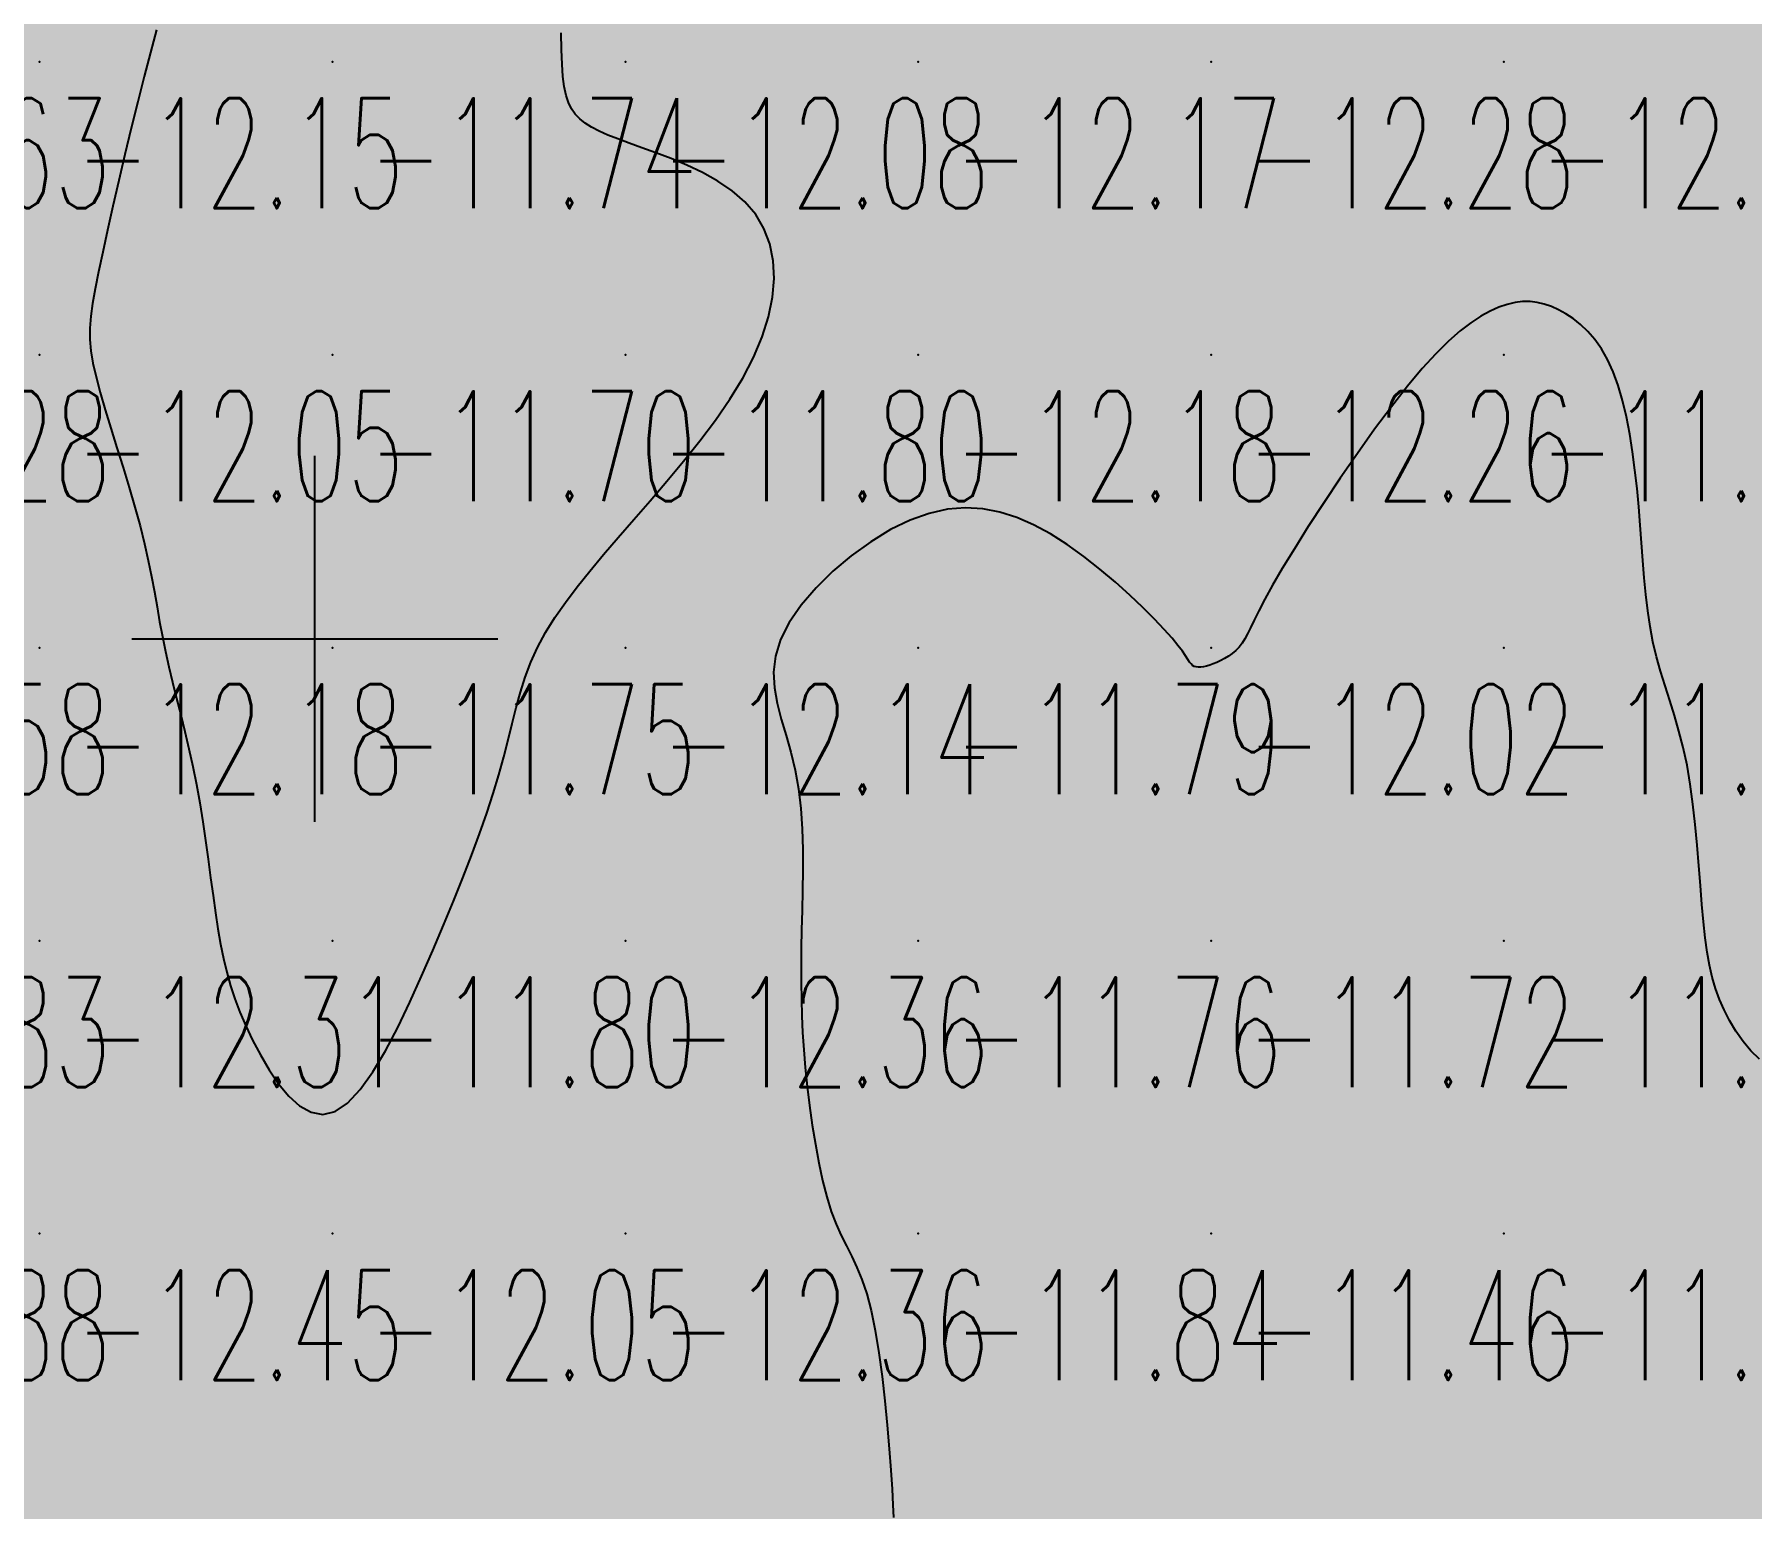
# Model space of a CAD drawing. Header units: millimetres. Extents: x 88261 to 90953, y 390274 to 392322.
# Drawn here: x 89740.1 to 89798.7, y 391467.9 to 391518.2 of the extents above; entities that cross this region are included whole.
import ezdxf
from ezdxf.enums import TextEntityAlignment as Align

# ---------------------------------------------------------------- set-up
doc = ezdxf.new("R2010")
doc.units = ezdxf.units.MM
doc.header["$LTSCALE"] = 25
for name, color, linetype in [('Carroyage(1)_Croix', 7, 'Continuous'), ('CN_03_00', 7, 'Continuous'), ('COTEAlt', 7, 'Continuous'), ('TN_COLORIAGE', 7, 'Continuous')]:
    doc.layers.add(name, color=color, linetype=linetype)
doc.styles.add('Simplex 1.0', font='Simplex.shx', dxfattribs={"width": 0.99, "height": 2.5})
doc.styles.get("Standard").update_dxf_attribs({"font": 'times.ttf'})

# ---------------------------------------------------------------- blocks, each defined once
blk = doc.blocks.new('COTE')
at = {"color": 0}
blk.add_point((0, 0), dxfattribs=at)
at = {"layer": 'COTEAlt'}
blk.add_attdef('ALT', text='', height=3.75, dxfattribs=at).set_placement((1.25, -1.25), align=Align.TOP_LEFT)

msp = doc.modelspace()

# ---------------------------------------------------------------- linework, layer by layer
at = {"layer": 'Carroyage(1)_Croix'}
for p, q in [((89749.65, 391491.29), (89749.65, 391503.79)), ((89743.4, 391497.54), (89755.9, 391497.54))]:
    msp.add_line(p, q, dxfattribs=at)
at = {"layer": 'CN_03_00', "elevation": -12, "flags": 128}
for points in [[(89744.235, 391518.331), (89744.034, 391517.553), (89743.819, 391516.733), (89743.599, 391515.869), (89743.379, 391514.976), (89743.162, 391514.073), (89742.953, 391513.179), (89742.754, 391512.312), (89742.57, 391511.491), (89742.404, 391510.735), (89742.261, 391510.062), (89742.144, 391509.484), (89742.054, 391508.987), (89741.993, 391508.549), (89741.963, 391508.148), (89741.964, 391507.763), (89741.999, 391507.371), (89742.069, 391506.952), (89742.176, 391506.484), (89742.318, 391505.951), (89742.49, 391505.361), (89742.684, 391504.728), (89742.89, 391504.065), (89743.102, 391503.386), (89743.309, 391502.706), (89743.506, 391502.038), (89743.682, 391501.396), (89743.832, 391500.789), (89743.959, 391500.216), (89744.069, 391499.669), (89744.167, 391499.143), (89744.258, 391498.631), (89744.348, 391498.125), (89744.442, 391497.621), (89744.545, 391497.111), (89744.662, 391496.59), (89744.791, 391496.057), (89744.927, 391495.51), (89745.068, 391494.95), (89745.21, 391494.377), (89745.35, 391493.789), (89745.484, 391493.187), (89745.608, 391492.57), (89745.721, 391491.938), (89745.823, 391491.298), (89745.917, 391490.655), (89746.004, 391490.016), (89746.088, 391489.389), (89746.17, 391488.779), (89746.253, 391488.194), (89746.339, 391487.639), (89746.43, 391487.119), (89746.53, 391486.628), (89746.642, 391486.159), (89746.771, 391485.703), (89746.919, 391485.251), (89747.091, 391484.796), (89747.291, 391484.33), (89747.522, 391483.844), (89747.787, 391483.337), (89748.083, 391482.83), (89748.408, 391482.353), (89748.757, 391481.934), (89749.128, 391481.601), (89749.518, 391481.383), (89749.923, 391481.309), (89750.34, 391481.407), (89750.765, 391481.696), (89750.765, 391481.696), (89751.195, 391482.157), (89751.626, 391482.761), (89752.055, 391483.479), (89752.478, 391484.281), (89752.892, 391485.14), (89753.292, 391486.025), (89753.676, 391486.908), (89754.04, 391487.766), (89754.383, 391488.592), (89754.703, 391489.387), (89755, 391490.151), (89755.272, 391490.884), (89755.519, 391491.586), (89755.74, 391492.258), (89755.933, 391492.898), (89756.099, 391493.508), (89756.246, 391494.092), (89756.384, 391494.652), (89756.521, 391495.193), (89756.666, 391495.72), (89756.831, 391496.235), (89757.023, 391496.743), (89757.252, 391497.248), (89757.525, 391497.754), (89757.843, 391498.264), (89758.202, 391498.782), (89758.601, 391499.311), (89759.036, 391499.856), (89759.506, 391500.419), (89760.007, 391501.004), (89760.538, 391501.615), (89761.095, 391502.254), (89761.665, 391502.917), (89762.236, 391503.601), (89762.794, 391504.299), (89763.326, 391505.007), (89763.818, 391505.72), (89764.257, 391506.435), (89764.63, 391507.145), (89764.926, 391507.846), (89765.141, 391508.532), (89765.275, 391509.199), (89765.327, 391509.839), (89765.297, 391510.448), (89765.182, 391511.019), (89764.983, 391511.548), (89764.699, 391512.027), (89764.332, 391512.454), (89763.897, 391512.831), (89763.409, 391513.163), (89762.888, 391513.454), (89762.35, 391513.709), (89761.813, 391513.933), (89761.294, 391514.129), (89760.81, 391514.303), (89760.375, 391514.459), (89759.989, 391514.602), (89759.65, 391514.737), (89759.354, 391514.867), (89759.097, 391514.999), (89758.878, 391515.136), (89758.692, 391515.284), (89758.536, 391515.446), (89758.408, 391515.629), (89758.304, 391515.841), (89758.223, 391516.09), (89758.161, 391516.387), (89758.116, 391516.739), (89758.086, 391517.157), (89758.067, 391517.649), (89758.058, 391518.224)], [(89798.969, 391483.198), (89798.681, 391483.474), (89798.413, 391483.798), (89798.167, 391484.151), (89797.949, 391484.515), (89797.762, 391484.874), (89797.603, 391485.234), (89797.469, 391485.603), (89797.357, 391485.99), (89797.263, 391486.402), (89797.184, 391486.848), (89797.117, 391487.338), (89797.059, 391487.879), (89797.006, 391488.477), (89796.954, 391489.121), (89796.901, 391489.798), (89796.843, 391490.496), (89796.777, 391491.201), (89796.7, 391491.899), (89796.608, 391492.578), (89796.499, 391493.224), (89796.369, 391493.827), (89796.224, 391494.392), (89796.069, 391494.927), (89795.909, 391495.441), (89795.75, 391495.94), (89795.599, 391496.434), (89795.459, 391496.93), (89795.337, 391497.436), (89795.238, 391497.959), (89795.157, 391498.5), (89795.092, 391499.057), (89795.038, 391499.628), (89794.991, 391500.214), (89794.948, 391500.812), (89794.902, 391501.422), (89794.852, 391502.042), (89794.792, 391502.67), (89794.722, 391503.3), (89794.638, 391503.923), (89794.541, 391504.531), (89794.428, 391505.117), (89794.297, 391505.671), (89794.147, 391506.188), (89793.977, 391506.658), (89793.785, 391507.075), (89793.575, 391507.441), (89793.349, 391507.76), (89793.112, 391508.036), (89792.866, 391508.271), (89792.615, 391508.47), (89792.363, 391508.636), (89792.113, 391508.773), (89791.868, 391508.883), (89791.625, 391508.967), (89791.383, 391509.024), (89791.138, 391509.052), (89790.887, 391509.05), (89790.629, 391509.018), (89790.36, 391508.955), (89790.077, 391508.858), (89789.779, 391508.727), (89789.46, 391508.554), (89789.119, 391508.331), (89788.752, 391508.048), (89788.355, 391507.699), (89787.925, 391507.273), (89787.458, 391506.764), (89786.952, 391506.162), (89786.405, 391505.464), (89785.83, 391504.692), (89785.244, 391503.87), (89784.661, 391503.026), (89784.098, 391502.186), (89783.569, 391501.374), (89783.092, 391500.618), (89782.68, 391499.944), (89782.347, 391499.37), (89782.083, 391498.893), (89781.878, 391498.5), (89781.719, 391498.18), (89781.594, 391497.921), (89781.492, 391497.711), (89781.401, 391497.538), (89781.308, 391497.392), (89781.205, 391497.261), (89781.09, 391497.145), (89780.968, 391497.041), (89780.841, 391496.949), (89780.71, 391496.868), (89780.578, 391496.798), (89780.449, 391496.738), (89780.324, 391496.687), (89780.206, 391496.645), (89780.096, 391496.611), (89779.993, 391496.588), (89779.899, 391496.574), (89779.813, 391496.572), (89779.737, 391496.58), (89779.67, 391496.601), (89779.613, 391496.635), (89779.565, 391496.683), (89779.517, 391496.749), (89779.459, 391496.84), (89779.38, 391496.962), (89779.27, 391497.119), (89779.119, 391497.317), (89778.917, 391497.563), (89778.652, 391497.861), (89778.319, 391498.214), (89777.923, 391498.611), (89777.474, 391499.037), (89776.981, 391499.48), (89776.453, 391499.924), (89775.901, 391500.356), (89775.333, 391500.76), (89774.76, 391501.124), (89774.188, 391501.433), (89773.615, 391501.682), (89773.039, 391501.865), (89772.456, 391501.976), (89771.862, 391502.01), (89771.252, 391501.961), (89770.625, 391501.824), (89769.976, 391501.593), (89769.305, 391501.267), (89768.628, 391500.857), (89767.965, 391500.378), (89767.335, 391499.848), (89766.759, 391499.28), (89766.256, 391498.692), (89765.845, 391498.098), (89765.547, 391497.514), (89765.374, 391496.952), (89765.312, 391496.408), (89765.339, 391495.873), (89765.433, 391495.34), (89765.573, 391494.801), (89765.736, 391494.247), (89765.903, 391493.671), (89766.05, 391493.063), (89766.161, 391492.421), (89766.236, 391491.748), (89766.282, 391491.056), (89766.305, 391490.353), (89766.309, 391489.647), (89766.301, 391488.949), (89766.286, 391488.268), (89766.269, 391487.612), (89766.257, 391486.988), (89766.25, 391486.391), (89766.25, 391485.812), (89766.258, 391485.243), (89766.276, 391484.677), (89766.303, 391484.103), (89766.342, 391483.515), (89766.394, 391482.905), (89766.46, 391482.266), (89766.539, 391481.609), (89766.631, 391480.947), (89766.736, 391480.292), (89766.854, 391479.656), (89766.984, 391479.054), (89767.126, 391478.497), (89767.28, 391477.999), (89767.446, 391477.565), (89767.619, 391477.181), (89767.797, 391476.821), (89767.977, 391476.465), (89768.155, 391476.088), (89768.328, 391475.669), (89768.492, 391475.184), (89768.645, 391474.611), (89768.783, 391473.935), (89768.907, 391473.177), (89769.015, 391472.366), (89769.11, 391471.53), (89769.191, 391470.698), (89769.259, 391469.9), (89769.313, 391469.164), (89769.355, 391468.519), (89769.385, 391467.986), (89769.405, 391467.549)]]:
    msp.add_lwpolyline(points, dxfattribs=at)
at = {"layer": 'TN_COLORIAGE', "color": 211}
for points in [[(89730.249, 391527.239, -12.033), (89730.249, 391517.239, -12.033), (89740.249, 391527.239, -12.033)], [(89730.249, 391517.239, -12.033), (89740.249, 391517.239, -12.033), (89740.249, 391527.239, -12.033)], [(89740.249, 391517.239, -12), (89745.475, 391522.466, -12), (89740.249, 391527.239, -12), (89742.241, 391527.239, -12)], [(89760.249, 391517.239, -12), (89757.986, 391517.239, -12), (89760.249, 391527.239, -12), (89758.158, 391525.148, -12)], [(89760.249, 391517.239, -12), (89764.035, 391521.026, -12), (89760.249, 391527.239, -12), (89763.801, 391527.239, -12)], [(89780.249, 391527.239, -12), (89772.758, 391527.239, -12), (89770.249, 391517.239, -12), (89770.249, 391523.054, -12)], [(89770.249, 391517.239, -12.369), (89780.249, 391517.239, -12.369), (89780.249, 391527.239, -12.369)], [(89787.33, 391527.239, -12.278), (89787.602, 391524.593, -12.278), (89780.249, 391527.239, -12.278), (89780.249, 391517.239, -12.278)], [(89790.249, 391517.239, -12.613), (89800.249, 391517.239, -12.613), (89800.249, 391527.239, -12.613)], [(89794.265, 391527.239, -12.425), (89790.249, 391524.126, -12.425), (89800.249, 391527.239, -12.425), (89790.249, 391517.239, -12.425)], [(89790.249, 391524.126, -12.278), (89787.602, 391524.593, -12.278), (89790.249, 391517.239, -12.278), (89780.249, 391517.239, -12.278)], [(89770.249, 391517.239, -12), (89770.249, 391523.054, -12), (89760.249, 391517.239, -12), (89764.035, 391521.026, -12)], [(89743.864, 391517.239, -12.146), (89745.475, 391522.466, -12.146), (89740.249, 391517.239, -12.146)], [(89730.249, 391517.239, -12.146), (89730.249, 391507.239, -12.146), (89740.249, 391517.239, -12.146)], [(89730.249, 391507.239, -12.146), (89740.249, 391507.239, -12.146), (89740.249, 391517.239, -12.146)], [(89740.249, 391517.239, -12), (89743.864, 391517.239, -12), (89740.249, 391507.239, -12), (89741.983, 391508.973, -12)], [(89758.245, 391515.236, -12.075), (89757.986, 391517.239, -12.075), (89760.249, 391517.239, -12.075)], [(89758.245, 391515.236, -12.075), (89760.249, 391514.494, -12.075), (89760.249, 391517.239, -12.075)], [(89770.249, 391517.239, -12), (89765.617, 391512.608, -12), (89760.249, 391517.239, -12), (89760.249, 391514.494, -12)], [(89770.249, 391507.239, -12), (89765.479, 391507.239, -12), (89770.249, 391517.239, -12), (89765.617, 391512.608, -12)], [(89770.249, 391517.239, -12.278), (89770.249, 391507.239, -12.278), (89780.249, 391517.239, -12.278)], [(89770.249, 391507.239, -12.278), (89780.249, 391507.239, -12.278), (89780.249, 391517.239, -12.278)], [(89780.249, 391517.239, -12.425), (89780.249, 391507.239, -12.425), (89790.249, 391517.239, -12.425)], [(89790.249, 391517.239, -12), (89790.249, 391509.216, -12), (89780.249, 391507.239, -12), (89787.414, 391507.239, -12)], [(89800.249, 391517.239, -12), (89792.055, 391509.045, -12), (89790.249, 391517.239, -12), (89790.249, 391509.216, -12)], [(89800.249, 391517.239, -12), (89792.055, 391509.045, -12), (89800.249, 391507.239, -12), (89794.213, 391507.239, -12)], [(89741.772, 391507.239, -12.054), (89741.983, 391508.973, -12.054), (89740.249, 391507.239, -12.054)], [(89730.249, 391507.239, -12.054), (89730.249, 391497.239, -12.054), (89740.249, 391507.239, -12.054)], [(89730.249, 391497.239, -12.054), (89740.249, 391497.239, -12.054), (89740.249, 391507.239, -12.054)], [(89740.249, 391497.239, -12), (89743.983, 391500.974, -12), (89740.249, 391507.239, -12), (89741.772, 391507.239, -12)], [(89770.249, 391507.239, -12), (89765.479, 391507.239, -12), (89760.249, 391497.239, -12), (89760.249, 391501.303, -12)], [(89770.249, 391507.239, -12), (89770.249, 391502.652, -12), (89760.249, 391497.239, -12), (89764.137, 391497.239, -12)], [(89780.249, 391507.239, -12), (89774.722, 391501.713, -12), (89770.249, 391507.239, -12), (89770.249, 391502.652, -12)], [(89780.249, 391507.239, -12), (89774.722, 391501.713, -12), (89780.249, 391497.239, -12), (89779.422, 391497.239, -12)], [(89780.249, 391507.239, -12), (89787.414, 391507.239, -12), (89780.249, 391497.239, -12), (89781.805, 391498.796, -12)], [(89794.953, 391501.943, -12.16), (89794.213, 391507.239, -12.16), (89800.249, 391507.239, -12.16)], [(89800.249, 391507.239, -12), (89794.953, 391501.943, -12), (89800.249, 391497.239, -12), (89795.087, 391497.239, -12)], [(89756.756, 391497.239, -12.136), (89760.249, 391501.303, -12.136), (89760.249, 391497.239, -12.136)], [(89743.983, 391500.974, -12.179), (89744.386, 391497.239, -12.179), (89740.249, 391497.239, -12.179)], [(89781.448, 391497.239, -12.019), (89781.805, 391498.796, -12.019), (89780.249, 391497.239, -12.019)], [(89730.249, 391497.239, -12.179), (89730.249, 391487.239, -12.179), (89740.249, 391497.239, -12.179)], [(89730.249, 391487.239, -12.179), (89740.249, 391487.239, -12.179), (89740.249, 391497.239, -12.179)], [(89740.249, 391487.239, -12), (89745.744, 391492.735, -12), (89740.249, 391497.239, -12), (89744.386, 391497.239, -12)], [(89760.249, 391487.239, -12), (89753.893, 391487.239, -12), (89760.249, 391497.239, -12), (89756.237, 391493.228, -12)], [(89756.756, 391497.239, -12.136), (89756.237, 391493.228, -12.136), (89760.249, 391497.239, -12.136)], [(89760.249, 391487.239, -12), (89766.485, 391493.476, -12), (89760.249, 391497.239, -12), (89764.137, 391497.239, -12)], [(89779.502, 391496.493, -12.019), (89779.422, 391497.239, -12.019), (89780.249, 391497.239, -12.019)], [(89780.249, 391496.597, -12.019), (89779.502, 391496.493, -12.019), (89780.249, 391497.239, -12.019)], [(89780.249, 391496.597, -12.019), (89781.448, 391497.239, -12.019), (89780.249, 391497.239, -12.019)], [(89796.725, 391493.716, -12.151), (89795.087, 391497.239, -12.151), (89800.249, 391497.239, -12.151)], [(89800.249, 391497.239, -12), (89796.725, 391493.716, -12), (89800.249, 391487.239, -12), (89797.004, 391487.239, -12)], [(89766.221, 391487.239, -12.355), (89766.485, 391493.476, -12.355), (89760.249, 391487.239, -12.355)], [(89745.744, 391492.735, -12.31), (89746.285, 391487.239, -12.31), (89740.249, 391487.239, -12.31)], [(89730.249, 391487.239, -12.31), (89730.249, 391477.239, -12.31), (89740.249, 391487.239, -12.31)], [(89730.249, 391477.239, -12.31), (89740.249, 391477.239, -12.31), (89740.249, 391487.239, -12.31)], [(89740.249, 391477.239, -12), (89747.15, 391484.14, -12), (89740.249, 391487.239, -12), (89746.285, 391487.239, -12)], [(89760.249, 391487.239, -12), (89753.893, 391487.239, -12), (89750.249, 391477.239, -12), (89750.249, 391479.266, -12)], [(89750.249, 391477.239, -12.355), (89760.249, 391477.239, -12.355), (89760.249, 391487.239, -12.355)], [(89760.249, 391477.239, -12), (89766.247, 391483.237, -12), (89760.249, 391487.239, -12), (89766.221, 391487.239, -12)], [(89797.611, 391484.602, -12.133), (89797.004, 391487.239, -12.133), (89800.249, 391487.239, -12.133)], [(89797.611, 391484.602, -12.133), (89800.249, 391481.442, -12.133), (89800.249, 391487.239, -12.133)], [(89740.249, 391477.239, -12), (89747.15, 391484.14, -12), (89750.249, 391477.239, -12), (89750.249, 391479.266, -12)], [(89766.247, 391483.237, -12.359), (89767.157, 391477.239, -12.359), (89760.249, 391477.239, -12.359)], [(89730.249, 391471.038, -12.453), (89731.477, 391468.468, -12.453), (89730.249, 391477.239, -12.453), (89740.249, 391477.239, -12.453)], [(89732.48, 391467.239, -12.453), (89731.477, 391468.468, -12.453), (89740.249, 391467.239, -12.453), (89740.249, 391477.239, -12.453)], [(89740.249, 391477.239, -12.052), (89740.249, 391467.239, -12.052), (89750.249, 391477.239, -12.052)], [(89740.249, 391467.239, -12.052), (89750.249, 391467.239, -12.052), (89750.249, 391477.239, -12.052)], [(89750.249, 391477.239, -12.359), (89750.249, 391467.239, -12.359), (89760.249, 391477.239, -12.359)], [(89750.249, 391467.239, -12.359), (89760.249, 391467.239, -12.359), (89760.249, 391477.239, -12.359)], [(89760.249, 391467.239, -12), (89768.806, 391475.797, -12), (89760.249, 391477.239, -12), (89767.157, 391477.239, -12)], [(89768.806, 391475.797, -12.953), (89769.488, 391467.239, -12.953), (89760.249, 391467.239, -12.953)]]:
    msp.add_solid(points, dxfattribs=at)
at = {"layer": 'TN_COLORIAGE', "color": 201}
for points in [[(89745.475, 391522.466, -11.742), (89743.864, 391517.239, -11.742), (89750.249, 391527.239, -11.742), (89750.249, 391517.239, -11.742)], [(89756.866, 391527.239, -11.742), (89758.158, 391525.148, -11.742), (89750.249, 391527.239, -11.742), (89750.249, 391517.239, -11.742)], [(89758.158, 391525.148, -11.742), (89757.986, 391517.239, -11.742), (89750.249, 391517.239, -11.742)], [(89741.983, 391508.973, -11.699), (89741.772, 391507.239, -11.699), (89750.249, 391517.239, -11.699), (89750.249, 391507.239, -11.699)], [(89741.983, 391508.973, -11.742), (89743.864, 391517.239, -11.742), (89750.249, 391517.239, -11.742)], [(89757.986, 391517.239, -11.699), (89758.245, 391515.236, -11.699), (89750.249, 391517.239, -11.699), (89750.249, 391507.239, -11.699)], [(89760.249, 391514.494, -11.699), (89758.245, 391515.236, -11.699), (89760.249, 391507.239, -11.699), (89750.249, 391507.239, -11.699)], [(89760.249, 391514.494, -11.801), (89765.617, 391512.608, -11.801), (89760.249, 391507.239, -11.801)], [(89765.617, 391512.608, -11.801), (89765.479, 391507.239, -11.801), (89760.249, 391507.239, -11.801)], [(89787.414, 391507.239, -11.895), (89790.249, 391509.216, -11.895), (89790.249, 391507.239, -11.895)], [(89790.249, 391509.216, -11.895), (89792.055, 391509.045, -11.895), (89790.249, 391507.239, -11.895)], [(89794.213, 391507.239, -11.895), (89792.055, 391509.045, -11.895), (89790.249, 391507.239, -11.895)], [(89741.772, 391507.239, -11.699), (89743.983, 391500.974, -11.699), (89750.249, 391507.239, -11.699)], [(89744.386, 391497.239, -11.699), (89743.983, 391500.974, -11.699), (89750.249, 391497.239, -11.699), (89750.249, 391507.239, -11.699)], [(89750.249, 391507.239, -11.801), (89750.249, 391497.239, -11.801), (89760.249, 391507.239, -11.801)], [(89760.249, 391501.303, -11.746), (89756.756, 391497.239, -11.746), (89760.249, 391507.239, -11.746), (89750.249, 391497.239, -11.746)], [(89760.249, 391501.303, -11.801), (89765.479, 391507.239, -11.801), (89760.249, 391507.239, -11.801)], [(89781.805, 391498.796, -11.858), (89781.448, 391497.239, -11.858), (89790.249, 391507.239, -11.858), (89790.249, 391497.239, -11.858)], [(89781.805, 391498.796, -11.895), (89787.414, 391507.239, -11.895), (89790.249, 391507.239, -11.895)], [(89794.213, 391507.239, -11.858), (89794.953, 391501.943, -11.858), (89790.249, 391507.239, -11.858), (89790.249, 391497.239, -11.858)], [(89764.137, 391497.239, -11.786), (89770.249, 391502.652, -11.786), (89770.249, 391497.239, -11.786)], [(89770.249, 391502.652, -11.786), (89774.722, 391501.713, -11.786), (89770.249, 391497.239, -11.786)], [(89779.422, 391497.239, -11.786), (89774.722, 391501.713, -11.786), (89770.249, 391497.239, -11.786)], [(89795.087, 391497.239, -11.858), (89794.953, 391501.943, -11.858), (89790.249, 391497.239, -11.858)], [(89744.386, 391497.239, -11.746), (89745.744, 391492.735, -11.746), (89750.249, 391497.239, -11.746)], [(89746.285, 391487.239, -11.746), (89745.744, 391492.735, -11.746), (89750.249, 391487.239, -11.746), (89750.249, 391497.239, -11.746)], [(89756.237, 391493.228, -11.746), (89756.756, 391497.239, -11.746), (89750.249, 391487.239, -11.746), (89750.249, 391497.239, -11.746)], [(89764.137, 391497.239, -11.786), (89766.485, 391493.476, -11.786), (89770.249, 391497.239, -11.786)], [(89766.485, 391493.476, -11.761), (89766.221, 391487.239, -11.761), (89770.249, 391497.239, -11.761), (89770.249, 391487.239, -11.761)], [(89779.422, 391497.239, -11.761), (89779.502, 391496.493, -11.761), (89770.249, 391497.239, -11.761), (89770.249, 391487.239, -11.761)], [(89781.448, 391497.239, -11.718), (89780.249, 391496.597, -11.718), (89790.249, 391497.239, -11.718), (89780.249, 391487.239, -11.718)], [(89780.249, 391487.239, -11.858), (89790.249, 391487.239, -11.858), (89790.249, 391497.239, -11.858)], [(89795.087, 391497.239, -11.722), (89796.725, 391493.716, -11.722), (89790.249, 391497.239, -11.722), (89790.249, 391487.239, -11.722)], [(89779.502, 391496.493, -11.718), (89780.249, 391496.597, -11.718), (89770.249, 391487.239, -11.718), (89780.249, 391487.239, -11.718)], [(89797.004, 391487.239, -11.722), (89796.725, 391493.716, -11.722), (89790.249, 391487.239, -11.722)], [(89756.237, 391493.228, -11.796), (89753.893, 391487.239, -11.796), (89750.249, 391487.239, -11.796)], [(89746.285, 391487.239, -11.796), (89747.15, 391484.14, -11.796), (89750.249, 391487.239, -11.796)], [(89750.249, 391479.266, -11.796), (89747.15, 391484.14, -11.796), (89750.249, 391487.239, -11.796)], [(89750.249, 391479.266, -11.796), (89753.893, 391487.239, -11.796), (89750.249, 391487.239, -11.796)], [(89766.221, 391487.239, -11.761), (89766.247, 391483.237, -11.761), (89770.249, 391487.239, -11.761)], [(89767.157, 391477.239, -11.761), (89766.247, 391483.237, -11.761), (89770.249, 391477.239, -11.761), (89770.249, 391487.239, -11.761)], [(89770.249, 391487.239, -11.718), (89770.249, 391477.239, -11.718), (89780.249, 391487.239, -11.718)], [(89770.249, 391477.239, -11.718), (89780.249, 391477.239, -11.718), (89780.249, 391487.239, -11.718)], [(89780.249, 391487.239, -11.722), (89780.249, 391477.239, -11.722), (89790.249, 391487.239, -11.722)], [(89780.249, 391477.239, -11.722), (89790.249, 391477.239, -11.722), (89790.249, 391487.239, -11.722)], [(89797.004, 391487.239, -11.628), (89797.611, 391484.602, -11.628), (89790.249, 391487.239, -11.628), (89790.249, 391477.239, -11.628)], [(89800.249, 391481.442, -11.628), (89797.611, 391484.602, -11.628), (89800.249, 391477.239, -11.628), (89790.249, 391477.239, -11.628)], [(89767.157, 391477.239, -11.839), (89768.806, 391475.797, -11.839), (89770.249, 391477.239, -11.839)], [(89769.488, 391467.239, -11.839), (89768.806, 391475.797, -11.839), (89770.249, 391467.239, -11.839), (89770.249, 391477.239, -11.839)], [(89770.249, 391477.239, -11.461), (89770.249, 391467.239, -11.461), (89780.249, 391477.239, -11.461)], [(89770.249, 391467.239, -11.461), (89780.249, 391467.239, -11.461), (89780.249, 391477.239, -11.461)], [(89780.249, 391477.239, -11.628), (89780.249, 391467.239, -11.628), (89790.249, 391477.239, -11.628)], [(89780.249, 391467.239, -11.628), (89790.249, 391467.239, -11.628), (89790.249, 391477.239, -11.628)], [(89790.249, 391467.239, -11.903), (89800.249, 391467.239, -11.903), (89800.249, 391477.239, -11.903)], [(89790.249, 391477.239, -11.903), (89790.249, 391467.239, -11.903), (89800.249, 391477.239, -11.903)]]:
    msp.add_solid(points, dxfattribs=at)

# ---------------------------------------------------------------- block references
at = {"layer": 'COTEAlt'}
ref = msp.add_blockref('COTE', (89730.249, 391517.239), dxfattribs=at)
ref.add_attrib('ALT', '-12.63', dxfattribs={"height": 3.75, "style": 'Simplex 1.0', "width": 0.6}).set_placement((89731.499, 391515.989), align=Align.TOP_LEFT)
ref = msp.add_blockref('COTE', (89740.249, 391517.239), dxfattribs=at)
ref.add_attrib('ALT', '-12.15', dxfattribs={"height": 3.75, "style": 'Simplex 1.0', "width": 0.6}).set_placement((89741.499, 391515.989), align=Align.TOP_LEFT)
ref = msp.add_blockref('COTE', (89750.249, 391517.239), dxfattribs=at)
ref.add_attrib('ALT', '-11.74', dxfattribs={"height": 3.75, "style": 'Simplex 1.0', "width": 0.6}).set_placement((89751.499, 391515.989), align=Align.TOP_LEFT)
ref = msp.add_blockref('COTE', (89760.249, 391517.239), dxfattribs=at)
ref.add_attrib('ALT', '-12.08', dxfattribs={"height": 3.75, "style": 'Simplex 1.0', "width": 0.6}).set_placement((89761.499, 391515.989), align=Align.TOP_LEFT)
ref = msp.add_blockref('COTE', (89770.249, 391517.239), dxfattribs=at)
ref.add_attrib('ALT', '-12.17', dxfattribs={"height": 3.75, "style": 'Simplex 1.0', "width": 0.6}).set_placement((89771.499, 391515.989), align=Align.TOP_LEFT)
ref = msp.add_blockref('COTE', (89780.249, 391517.239), dxfattribs=at)
ref.add_attrib('ALT', '-12.28', dxfattribs={"height": 3.75, "style": 'Simplex 1.0', "width": 0.6}).set_placement((89781.499, 391515.989), align=Align.TOP_LEFT)
ref = msp.add_blockref('COTE', (89790.249, 391517.239), dxfattribs=at)
ref.add_attrib('ALT', '-12.43', dxfattribs={"height": 3.75, "style": 'Simplex 1.0', "width": 0.6}).set_placement((89791.499, 391515.989), align=Align.TOP_LEFT)
ref = msp.add_blockref('COTE', (89730.249, 391507.239), dxfattribs=at)
ref.add_attrib('ALT', '-12.28', dxfattribs={"height": 3.75, "style": 'Simplex 1.0', "width": 0.6}).set_placement((89731.499, 391505.989), align=Align.TOP_LEFT)
ref = msp.add_blockref('COTE', (89740.249, 391507.239), dxfattribs=at)
ref.add_attrib('ALT', '-12.05', dxfattribs={"height": 3.75, "style": 'Simplex 1.0', "width": 0.6}).set_placement((89741.499, 391505.989), align=Align.TOP_LEFT)
ref = msp.add_blockref('COTE', (89750.249, 391507.239), dxfattribs=at)
ref.add_attrib('ALT', '-11.70', dxfattribs={"height": 3.75, "style": 'Simplex 1.0', "width": 0.6}).set_placement((89751.499, 391505.989), align=Align.TOP_LEFT)
ref = msp.add_blockref('COTE', (89760.249, 391507.239), dxfattribs=at)
ref.add_attrib('ALT', '-11.80', dxfattribs={"height": 3.75, "style": 'Simplex 1.0', "width": 0.6}).set_placement((89761.499, 391505.989), align=Align.TOP_LEFT)
ref = msp.add_blockref('COTE', (89770.249, 391507.239), dxfattribs=at)
ref.add_attrib('ALT', '-12.18', dxfattribs={"height": 3.75, "style": 'Simplex 1.0', "width": 0.6}).set_placement((89771.499, 391505.989), align=Align.TOP_LEFT)
ref = msp.add_blockref('COTE', (89780.249, 391507.239), dxfattribs=at)
ref.add_attrib('ALT', '-12.26', dxfattribs={"height": 3.75, "style": 'Simplex 1.0', "width": 0.6}).set_placement((89781.499, 391505.989), align=Align.TOP_LEFT)
ref = msp.add_blockref('COTE', (89790.249, 391507.239), dxfattribs=at)
ref.add_attrib('ALT', '-11.90', dxfattribs={"height": 3.75, "style": 'Simplex 1.0', "width": 0.6}).set_placement((89791.499, 391505.989), align=Align.TOP_LEFT)
ref = msp.add_blockref('COTE', (89730.249, 391497.239), dxfattribs=at)
ref.add_attrib('ALT', '-12.58', dxfattribs={"height": 3.75, "style": 'Simplex 1.0', "width": 0.6}).set_placement((89731.499, 391495.989), align=Align.TOP_LEFT)
ref = msp.add_blockref('COTE', (89740.249, 391497.239), dxfattribs=at)
ref.add_attrib('ALT', '-12.18', dxfattribs={"height": 3.75, "style": 'Simplex 1.0', "width": 0.6}).set_placement((89741.499, 391495.989), align=Align.TOP_LEFT)
ref = msp.add_blockref('COTE', (89750.249, 391497.239), dxfattribs=at)
ref.add_attrib('ALT', '-11.75', dxfattribs={"height": 3.75, "style": 'Simplex 1.0', "width": 0.6}).set_placement((89751.499, 391495.989), align=Align.TOP_LEFT)
ref = msp.add_blockref('COTE', (89760.249, 391497.239), dxfattribs=at)
ref.add_attrib('ALT', '-12.14', dxfattribs={"height": 3.75, "style": 'Simplex 1.0', "width": 0.6}).set_placement((89761.499, 391495.989), align=Align.TOP_LEFT)
ref = msp.add_blockref('COTE', (89770.249, 391497.239), dxfattribs=at)
ref.add_attrib('ALT', '-11.79', dxfattribs={"height": 3.75, "style": 'Simplex 1.0', "width": 0.6}).set_placement((89771.499, 391495.989), align=Align.TOP_LEFT)
ref = msp.add_blockref('COTE', (89780.249, 391497.239), dxfattribs=at)
ref.add_attrib('ALT', '-12.02', dxfattribs={"height": 3.75, "style": 'Simplex 1.0', "width": 0.6}).set_placement((89781.499, 391495.989), align=Align.TOP_LEFT)
ref = msp.add_blockref('COTE', (89790.249, 391497.239), dxfattribs=at)
ref.add_attrib('ALT', '-11.86', dxfattribs={"height": 3.75, "style": 'Simplex 1.0', "width": 0.6}).set_placement((89791.499, 391495.989), align=Align.TOP_LEFT)
ref = msp.add_blockref('COTE', (89730.249, 391487.239), dxfattribs=at)
ref.add_attrib('ALT', '-12.83', dxfattribs={"height": 3.75, "style": 'Simplex 1.0', "width": 0.6}).set_placement((89731.499, 391485.989), align=Align.TOP_LEFT)
ref = msp.add_blockref('COTE', (89740.249, 391487.239), dxfattribs=at)
ref.add_attrib('ALT', '-12.31', dxfattribs={"height": 3.75, "style": 'Simplex 1.0', "width": 0.6}).set_placement((89741.499, 391485.989), align=Align.TOP_LEFT)
ref = msp.add_blockref('COTE', (89750.249, 391487.239), dxfattribs=at)
ref.add_attrib('ALT', '-11.80', dxfattribs={"height": 3.75, "style": 'Simplex 1.0', "width": 0.6}).set_placement((89751.499, 391485.989), align=Align.TOP_LEFT)
ref = msp.add_blockref('COTE', (89760.249, 391487.239), dxfattribs=at)
ref.add_attrib('ALT', '-12.36', dxfattribs={"height": 3.75, "style": 'Simplex 1.0', "width": 0.6}).set_placement((89761.499, 391485.989), align=Align.TOP_LEFT)
ref = msp.add_blockref('COTE', (89770.249, 391487.239), dxfattribs=at)
ref.add_attrib('ALT', '-11.76', dxfattribs={"height": 3.75, "style": 'Simplex 1.0', "width": 0.6}).set_placement((89771.499, 391485.989), align=Align.TOP_LEFT)
ref = msp.add_blockref('COTE', (89780.249, 391487.239), dxfattribs=at)
ref.add_attrib('ALT', '-11.72', dxfattribs={"height": 3.75, "style": 'Simplex 1.0', "width": 0.6}).set_placement((89781.499, 391485.989), align=Align.TOP_LEFT)
ref = msp.add_blockref('COTE', (89790.249, 391487.239), dxfattribs=at)
ref.add_attrib('ALT', '-11.72', dxfattribs={"height": 3.75, "style": 'Simplex 1.0', "width": 0.6}).set_placement((89791.499, 391485.989), align=Align.TOP_LEFT)
ref = msp.add_blockref('COTE', (89730.249, 391477.239), dxfattribs=at)
ref.add_attrib('ALT', '-12.88', dxfattribs={"height": 3.75, "style": 'Simplex 1.0', "width": 0.6}).set_placement((89731.499, 391475.989), align=Align.TOP_LEFT)
ref = msp.add_blockref('COTE', (89740.249, 391477.239), dxfattribs=at)
ref.add_attrib('ALT', '-12.45', dxfattribs={"height": 3.75, "style": 'Simplex 1.0', "width": 0.6}).set_placement((89741.499, 391475.989), align=Align.TOP_LEFT)
ref = msp.add_blockref('COTE', (89750.249, 391477.239), dxfattribs=at)
ref.add_attrib('ALT', '-12.05', dxfattribs={"height": 3.75, "style": 'Simplex 1.0', "width": 0.6}).set_placement((89751.499, 391475.989), align=Align.TOP_LEFT)
ref = msp.add_blockref('COTE', (89760.249, 391477.239), dxfattribs=at)
ref.add_attrib('ALT', '-12.36', dxfattribs={"height": 3.75, "style": 'Simplex 1.0', "width": 0.6}).set_placement((89761.499, 391475.989), align=Align.TOP_LEFT)
ref = msp.add_blockref('COTE', (89770.249, 391477.239), dxfattribs=at)
ref.add_attrib('ALT', '-11.84', dxfattribs={"height": 3.75, "style": 'Simplex 1.0', "width": 0.6}).set_placement((89771.499, 391475.989), align=Align.TOP_LEFT)
ref = msp.add_blockref('COTE', (89780.249, 391477.239), dxfattribs=at)
ref.add_attrib('ALT', '-11.46', dxfattribs={"height": 3.75, "style": 'Simplex 1.0', "width": 0.6}).set_placement((89781.499, 391475.989), align=Align.TOP_LEFT)
ref = msp.add_blockref('COTE', (89790.249, 391477.239), dxfattribs=at)
ref.add_attrib('ALT', '-11.63', dxfattribs={"height": 3.75, "style": 'Simplex 1.0', "width": 0.6}).set_placement((89791.499, 391475.989), align=Align.TOP_LEFT)

doc.saveas('drawing.dxf')
